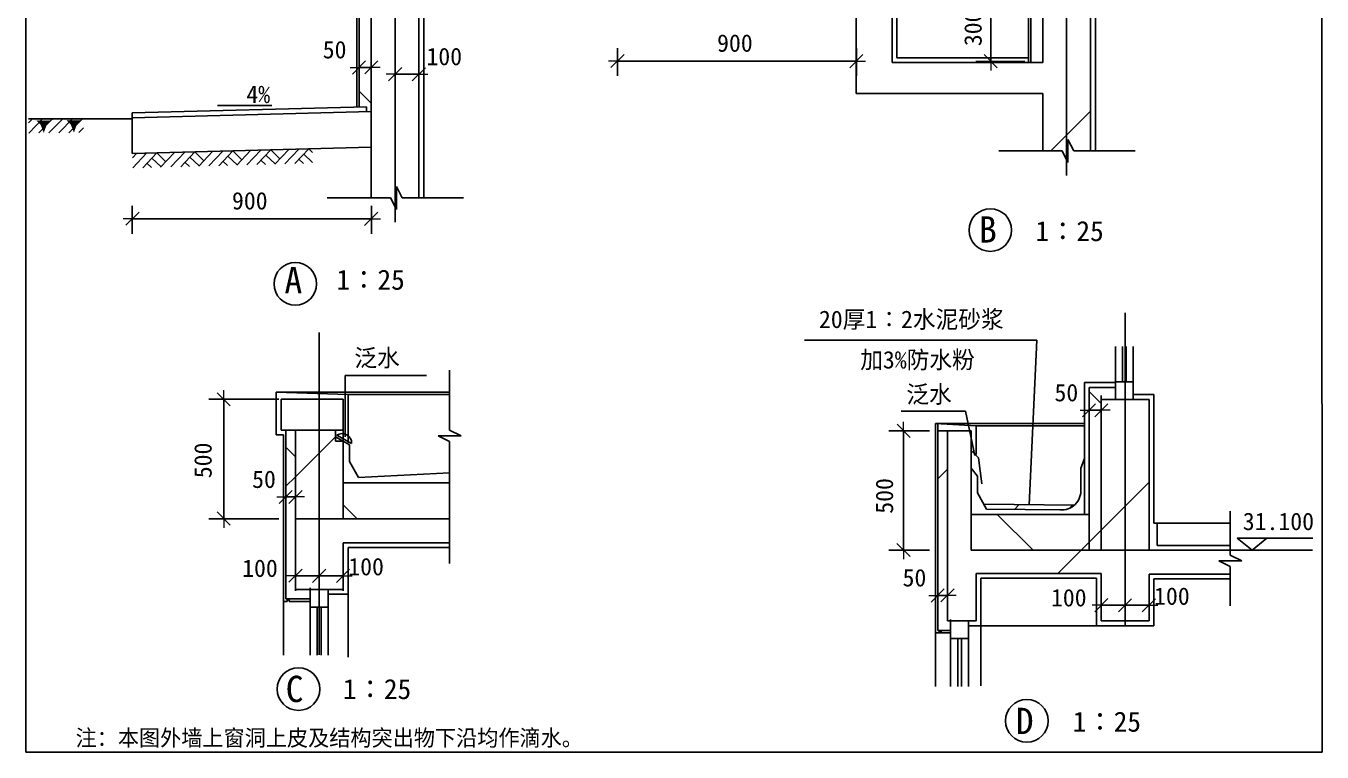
# Model space of a CAD drawing. Header units: metres. Extents: x 628 to 6048, y 603 to 9350.
# Drawn here: x 628 to 6048, y 603 to 3641 of the extents above; entities that cross this region are included whole.
import ezdxf

# ---------------------------------------------------------------- set-up
doc = ezdxf.new("R2010")
doc.units = ezdxf.units.M
for name, color, linetype in [('DIM1', 3, 'Continuous'), ('DOTE', 1, 'Continuous'), ('LINE', 4, 'Continuous'), ('PUB_DIM', 3, 'Continuous'), ('PUB_HATCH', 7, 'Continuous'), ('PUB_TEXT', 7, 'Continuous'), ('ROOM', 7, 'Continuous'), ('WALL', 5, 'Continuous')]:
    doc.layers.add(name, color=color, linetype=linetype)
pattern_1 = [(45, (0, 0), (-898.03, 898.03), [])]

# ---------------------------------------------------------------- blocks, each defined once
blk = doc.blocks.new('_DIMX')
at = {"lineweight": 15}
blk.add_line((-150, 0), (150, 0), dxfattribs=at)
blk.add_lwpolyline([(-113.25, -111.06), (107.01, 108.71)])

msp = doc.modelspace()

# ---------------------------------------------------------------- hatches: boundary and pattern name
h = msp.add_hatch()
h.set_pattern_fill('ANSI37', scale=200)
h.paths.add_polyline_path([(1428.34, 3896.38), (1428.34, 3969.76), (1428.34, 4176.68), (1441.24, 4176.68), (1441.24, 4216.68), (1388.34, 4216.68), (1388.34, 3857.62), (2021.58, 3837.63), (2021.58, 3301.65), (2052.37, 3302.46), (2052.9, 3282.43), (2071.58, 3282.92), (2071.58, 3876.07)])
h = msp.add_hatch()
h.set_pattern_fill('AN31C', scale=400)
h.set_pattern_definition(pattern_1)
h.paths.add_polyline_path([(2171.58, 3969.76), (2071.58, 3969.76), (1528.34, 3969.76), (1528.34, 4176.68), (1428.34, 4176.68), (1428.34, 3969.76), (1428.34, 3896.38), (2071.58, 3876.07), (2071.58, 3659.57), (2071.58, 2921.33), (2153.18, 2921.33), (2171.58, 2884.53)])
h.paths.add_polyline_path([(2659.38, 3918.37), (2563.38, 3918.37), (2611.38, 3942.37), (2611.38, 3969.76), (2271.58, 3969.76), (2171.58, 3969.76), (2171.58, 2884.53), (2177.18, 2873.33), (2177.18, 2969.33), (2201.18, 2921.33), (2271.58, 2921.33), (2271.58, 3869.76), (2611.38, 3869.76), (2611.38, 3894.37)])
h = msp.add_hatch()
h.set_pattern_fill('AN31C', scale=400)
h.set_pattern_definition(pattern_1)
h.paths.add_polyline_path([(4879.69, 3487.54), (4249.89, 3487.54), (4249.89, 4142.61), (4099.89, 4142.61), (4099.89, 3357.54), (4879.69, 3357.54), (4879.69, 3117.48), (4961.29, 3117.48), (4985.29, 3069.48), (4985.29, 3165.48), (5009.29, 3117.48), (5079.69, 3117.48), (5079.69, 3787.54), (4879.69, 3787.54)])
h = msp.add_hatch()
h.set_pattern_fill('ANSI37', scale=200)
h.paths.add_polyline_path([(4829.69, 3487.54), (4879.69, 3487.54), (4879.69, 3787.54), (4936.73, 3787.54), (4936.73, 3835.02), (4829.69, 3835.02)])
h = msp.add_hatch()
h.set_pattern_fill('ANSI37', scale=200)
h.paths.add_polyline_path([(5124.08, 2078.62), (5183.26, 2078.62), (5183.26, 2128.62), (5074.08, 2128.62), (5074.08, 1447.58), (5124.08, 1447.58)])
h = msp.add_hatch()
h.set_pattern_fill('AN31C', scale=400)
h.set_pattern_definition(pattern_1)
h.paths.add_polyline_path([(1694.9, 2079.24), (1694.9, 1949.61), (1754.9, 1949.61), (1954.9, 1949.61), (1954.9, 2079.24)])
h = msp.add_hatch()
h.set_pattern_fill('AN32C', scale=400)
h.set_pattern_definition(pattern_1)
h.paths.add_polyline_path([(5224.08, 2078.62), (5183.26, 2078.62), (5124.08, 2078.62), (5124.08, 1447.58), (5224.08, 1447.58)])
h.paths.add_polyline_path([(5324.08, 2078.62), (5224.08, 2078.62), (5224.08, 1447.58), (5324.08, 1447.58)])
h = msp.add_hatch()
h.set_pattern_fill('ANSI37', scale=200)
h.paths.add_polyline_path([(1754.9, 1779.24), (1754.9, 1949.61), (1714.9, 1949.61), (1714.9, 1243.66), (1816.82, 1243.66), (1816.82, 1283.66), (1754.9, 1283.66)])
h = msp.add_hatch()
h.set_pattern_fill('AN32C', scale=400)
h.set_pattern_definition(pattern_1)
h.paths.add_polyline_path([(1854.9, 1579.24), (1954.9, 1579.24), (1954.9, 1903.47), (1953.26, 1904.42), (1922.54, 1904.42), (1922.54, 1947.09, -0.15), (1854.9, 1922.97)])
h.paths.add_polyline_path([(1854.9, 1922.97, -0.18), (1771.17, 1949.61), (1754.9, 1949.61), (1754.9, 1579.24), (1854.9, 1579.24)])
h = msp.add_hatch()
h.set_pattern_fill('ANSI31', scale=200)
h.paths.add_polyline_path([(4480.84, 1947.58), (4440.84, 1947.58), (4440.84, 1112), (4494.53, 1112), (4494.53, 1152), (4480.84, 1152)])
h = msp.add_hatch()
h.set_pattern_fill('ANSI31', scale=200)
h.paths.add_polyline_path([(4440.84, 1112), (4494.53, 1112), (4494.53, 1152), (4480.84, 1152), (4480.84, 1947.58), (4440.84, 1947.58)])
h = msp.add_hatch()
h.set_pattern_fill('AN31C', scale=400)
h.set_pattern_definition(pattern_1)
h.paths.add_polyline_path([(4580.84, 1947.58), (4480.84, 1947.58), (4480.84, 1152), (4600.84, 1152), (4600.84, 1350.49), (5124.08, 1350.49), (5124.08, 1152), (5224.08, 1152), (5224.08, 1447.58), (5124.08, 1447.58), (4580.84, 1447.58)])
h.paths.add_polyline_path([(5615.88, 1403.3), (5711.88, 1403.3), (5663.88, 1427.3), (5663.88, 1447.58), (5324.08, 1447.58), (5224.08, 1447.58), (5224.08, 1152), (5324.08, 1152), (5324.08, 1347.58), (5663.88, 1347.58), (5663.88, 1379.3)])
h = msp.add_hatch()
h.set_pattern_fill('ANSI37', scale=200)
h.paths.add_polyline_path([(1954.9, 1729.24), (1954.9, 1579.24), (2399.36, 1579.24), (2399.36, 1729.24)])
h = msp.add_hatch()
h.set_pattern_fill('AN33C', scale=50)
h.set_pattern_definition([(45, (0, 0), (-112.253, 112.253), [])])
h.paths.add_polyline_path([(4633.25, 1639.64), (4644.32, 1619.53), (4967.3, 1616.49, 0.16), (5011.94, 1636.08)])
h = msp.add_hatch()
h.set_pattern_fill('AN31C', scale=400)
h.set_pattern_definition(pattern_1)
h.paths.add_polyline_path([(1854.9, 1283.66), (1874.9, 1283.66), (1954.9, 1283.66), (1954.9, 1479.24), (2399.36, 1479.24), (2399.36, 1579.24), (1954.9, 1579.24), (1854.9, 1579.24)])
h.paths.add_polyline_path([(1854.9, 1579.24), (1754.9, 1579.24), (1754.9, 1283.66), (1854.9, 1283.66)])
h = msp.add_hatch()
h.set_pattern_fill('ANSI37', scale=200)
h.paths.add_polyline_path([(5074.08, 1597.58), (4580.84, 1597.58), (4580.84, 1447.58), (5074.08, 1447.58)])

# ---------------------------------------------------------------- linework, layer by layer
for p, q in [((4099.89, 4142.61), (4099.89, 3357.54)), ((4249.89, 4142.61), (4249.89, 3487.54)), ((4269.89, 4162.61), (4269.89, 3507.54)), ((2071.58, 3876.07), (2071.58, 2921.33)), ((2271.58, 2921.33), (2271.58, 3869.76)), ((2011.58, 3827.94), (2011.58, 3301.38)), ((2021.58, 3837.63), (2021.58, 3301.65)), ((4819.69, 3845.02), (4819.69, 3487.54)), ((4829.69, 3835.02), (4829.69, 3487.54)), ((4662.32, 3492.4), (4662.32, 3787.29)), ((4879.69, 3787.54), (4879.69, 3487.54)), ((5079.69, 3117.48), (5079.69, 3787.54)), ((2021.58, 3626.49), (2021.58, 3404.54)), ((2071.58, 3611.39), (2071.58, 3404.54)), ((2171.58, 3627.86), (2171.58, 3376.01)), ((2271.58, 3627.86), (2271.58, 3376.01)), ((3101.08, 3547.66), (3101.08, 3431.16)), ((4101.08, 3547.66), (4101.08, 3431.16)), ((3101.33, 3493.66), (4100.83, 3493.66)), ((4249.89, 3487.54), (4879.69, 3487.54)), ((4269.89, 3507.54), (4819.69, 3507.54)), ((4804.69, 3492.15), (4599.82, 3492.15)), ((2021.33, 3467.04), (2021.08, 3467.04)), ((2021.58, 3467.04), (2071.58, 3467.04)), ((2071.83, 3467.04), (2072.08, 3467.04)), ((2271.33, 3438.51), (2171.83, 3438.51)), ((4099.89, 3357.54), (4879.69, 3357.54)), ((4879.69, 3357.54), (4879.69, 3117.48)), ((2052.37, 3302.46), (2052.9, 3282.43)), ((1072.77, 2887.98), (1072.77, 2771.47)), ((2072.77, 2887.98), (2072.77, 2771.47)), ((1073.02, 2833.97), (2072.52, 2833.97)), ((1963.68, 1922.03), (1963.53, 2178.13)), ((1963.53, 2178.13), (2303.68, 2178.13)), ((5183.26, 2148.62), (5054.08, 2148.62)), ((5054.08, 1597.58), (5054.08, 2148.62)), ((5183.26, 2128.62), (5074.08, 2128.62)), ((5074.08, 1447.58), (5074.08, 2128.62)), ((5258.26, 2152.42), (5183.26, 2152.42)), ((5183.26, 2152.42), (5183.26, 2078.62)), ((5258.26, 2078.62), (5258.26, 2152.42)), ((1685.88, 2079.24), (1392.54, 2079.24)), ((1455.04, 1579.49), (1455.04, 2078.99)), ((1674.9, 2109.38), (1674.9, 1929.61)), ((1674.9, 2109.38), (2399.36, 2109.38)), ((1974.9, 2099.24), (1674.9, 2109.38)), ((1954.9, 2079.24), (1694.9, 2079.24)), ((1694.9, 2079.24), (1694.9, 1949.61)), ((1954.9, 2079.24), (1714.9, 2079.24)), ((1954.9, 1949.61), (1954.9, 2079.24)), ((1954.9, 1949.61), (1954.9, 2079.24)), ((1974.9, 1896.29), (1974.9, 2099.24)), ((1974.9, 2099.24), (2399.36, 2099.24)), ((5074.08, 2004.43), (5074.08, 2095.26)), ((5124.08, 2004.43), (5124.08, 2095.26)), ((5124.08, 1447.58), (5124.08, 2078.62)), ((5324.08, 2078.62), (5124.08, 2078.62)), ((5344.08, 2098.62), (5258.26, 2098.62)), ((5324.08, 1447.58), (5324.08, 2078.62)), ((5344.08, 1560.76), (5344.08, 2098.62)), ((5073.83, 2032.76), (5073.58, 2032.76)), ((5124.08, 2032.76), (5074.08, 2032.76)), ((5124.33, 2032.76), (5124.58, 2032.76)), ((4430.84, 1102), (4430.84, 1977.72)), ((4430.84, 1977.72), (5054.08, 1977.72)), ((4600.84, 1967.58), (4430.84, 1977.72)), ((4440.84, 1112), (4440.84, 1977.13)), ((4600.84, 1847.52), (4600.84, 1967.58)), ((4600.84, 1967.58), (5054.08, 1967.58)), ((1674.9, 1929.61), (1704.9, 1929.61)), ((1694.9, 1949.61), (1754.9, 1949.61)), ((1704.9, 1233.66), (1704.9, 1929.61)), ((1714.9, 1243.66), (1714.9, 1949.61)), ((1954.9, 1949.61), (1754.9, 1949.61)), ((1754.9, 1283.66), (1754.9, 1949.61)), ((1922.54, 1904.42), (1922.54, 1949.22)), ((1922.54, 1922.16), (1981, 1888.4)), ((1954.9, 1904.42), (1922.54, 1904.42)), ((1954.9, 1949.61), (1954.9, 1904.42)), ((1954.9, 1579.24), (1954.9, 1904.42)), ((1954.9, 1579.24), (1954.9, 1904.42)), ((4406.91, 1947.58), (4235.49, 1947.58)), ((4297.99, 1447.83), (4297.99, 1947.33)), ((4480.84, 1947.58), (4440.84, 1947.58)), ((4480.84, 1152), (4480.84, 1947.58)), ((4480.84, 1947.58), (4580.84, 1947.58)), ((4580.84, 1447.58), (4580.84, 1947.58)), ((4580.84, 1447.58), (4580.84, 1947.58)), ((1981, 1888.4), (1981, 1819.06)), ((4580.84, 1865.08), (4611.79, 1834.73)), ((1981, 1819.06), (2018.38, 1751.19)), ((4580.84, 1790.5), (4606.94, 1756.75)), ((4611.79, 1834.73), (4624.51, 1724.67)), ((5054.08, 1831.41), (5039, 1791.23)), ((5039, 1791.23), (5039, 1690.89)), ((1754.9, 1283.66), (1754.9, 1779.24)), ((1754.9, 1283.66), (1754.9, 1779.24)), ((2018.38, 1751.19), (2399.36, 1771.88)), ((4606.94, 1756.75), (4606.94, 1687.4)), ((1714.9, 1654.24), (1714.9, 1732.82)), ((1754.9, 1654.24), (1754.9, 1732.82)), ((2399.36, 1729.24), (1954.9, 1729.24)), ((4606.94, 1687.4), (4644.32, 1619.53)), ((1714.65, 1670.32), (1714.4, 1670.32)), ((1754.9, 1670.32), (1714.9, 1670.32)), ((1755.15, 1670.32), (1755.4, 1670.32)), ((4480.84, 1152), (4480.84, 1647.58)), ((4480.84, 1152), (4480.84, 1647.58)), ((4633.25, 1639.64), (5011.94, 1636.08)), ((1685.88, 1579.24), (1392.54, 1579.24)), ((1954.9, 1579.24), (1754.9, 1579.24)), ((2399.36, 1579.24), (1954.9, 1579.24)), ((2399.36, 1579.24), (1954.9, 1579.24)), ((5074.08, 1597.58), (4580.84, 1597.58)), ((4644.32, 1619.53), (4967.3, 1616.49)), ((5663.88, 1560.76), (5344.08, 1560.76)), ((5357.85, 1560.76), (5357.85, 1467.98)), ((1754.9, 1482.15), (1754.9, 1283.66)), ((1754.9, 1283.66), (1754.9, 1482.15)), ((2399.36, 1479.24), (1954.9, 1479.24)), ((1954.9, 1479.24), (1954.9, 1283.66)), ((5663.88, 1467.98), (5357.85, 1467.98)), ((1974.9, 1263.66), (1974.9, 1459.24)), ((2399.36, 1459.24), (1974.9, 1459.24)), ((4406.91, 1447.58), (4235.49, 1447.58)), ((5124.08, 1447.58), (4580.84, 1447.58)), ((5124.08, 1447.58), (4580.84, 1447.58)), ((5324.08, 1447.58), (5124.08, 1447.58)), ((5663.88, 1447.58), (5324.08, 1447.58)), ((5663.88, 1447.58), (5324.08, 1447.58)), ((5663.88, 1447.58), (6007.08, 1447.58)), ((1754.9, 1398.81), (1754.9, 1278.32)), ((1854.9, 1398.81), (1854.9, 1278.32)), ((1755.15, 1340.82), (1854.65, 1340.82)), ((1855.15, 1340.82), (1954.65, 1340.82)), ((4440.84, 1236.85), (4440.84, 1321)), ((4480.84, 1227), (4480.84, 1321)), ((5124.08, 1350.49), (4600.84, 1350.49)), ((5124.08, 1350.49), (4600.84, 1350.49)), ((4600.84, 1152), (4600.84, 1350.49)), ((5104.08, 1330.49), (4620.84, 1330.49)), ((4620.84, 1132), (4620.84, 1330.49)), ((5104.08, 1330.49), (5104.08, 1132)), ((5124.08, 1350.49), (5124.08, 1152)), ((5124.08, 1152), (5124.08, 1350.49)), ((5663.88, 1347.58), (5324.08, 1347.58)), ((5324.08, 1347.58), (5324.08, 1152)), ((5663.88, 1327.58), (5344.08, 1327.58)), ((1954.9, 1283.66), (1754.9, 1283.66)), ((1754.9, 1283.66), (1754.9, 1283.66)), ((1754.9, 1283.66), (1874.9, 1283.66)), ((1816.82, 1283.66), (1816.82, 1289.85)), ((1816.82, 1209.86), (1816.82, 1283.66)), ((1891.82, 1283.66), (1891.82, 1209.86)), ((1974.9, 1263.66), (1891.82, 1263.66)), ((1894.9, 1263.66), (1891.82, 1263.66)), ((1894.9, 1263.66), (1891.82, 1263.66)), ((1954.9, 1298.12), (1954.9, 1278.32)), ((1974.9, 1263.66), (1974.9, 999.93)), ((4440.59, 1258.5), (4440.34, 1258.5)), ((4480.84, 1258.5), (4440.84, 1258.5)), ((4481.09, 1258.5), (4481.34, 1258.5)), ((5124.08, 1275.49), (5124.08, 1155)), ((5224.08, 1275.49), (5224.08, 1155)), ((1720.73, 1233.66), (1704.9, 1233.66)), ((1720.73, 1233.66), (1704.9, 1233.66)), ((1704.9, 1009.07), (1704.9, 1233.66)), ((1816.82, 1243.66), (1714.9, 1243.66)), ((1720.73, 1239.81), (1726.45, 1239.81)), ((1720.73, 1233.66), (1720.73, 1239.81)), ((1726.45, 1239.81), (1728.36, 1239.81)), ((1728.36, 1239.81), (1728.36, 1233.66)), ((1816.82, 1233.66), (1728.36, 1233.66)), ((1816.82, 1233.66), (1728.36, 1233.66)), ((1891.82, 1209.86), (1816.82, 1209.86)), ((5124.33, 1217.5), (5223.83, 1217.5)), ((5224.33, 1217.5), (5323.83, 1217.5)), ((4480.84, 1152), (4480.84, 1152)), ((4480.84, 1152), (4600.84, 1152)), ((4494.53, 1152), (4494.53, 1158.19)), ((4494.53, 1078.2), (4494.53, 1152)), ((4569.53, 1152), (4569.53, 1078.2)), ((5324.08, 1152), (5124.08, 1152)), ((5324.08, 1174.79), (5324.08, 1155)), ((4430.84, 877.41), (4430.84, 1102)), ((4446.68, 1102), (4430.84, 1102)), ((4494.53, 1102), (4430.84, 1102)), ((4494.53, 1112), (4440.84, 1112)), ((4446.68, 1102), (4446.68, 1108.15)), ((4446.68, 1108.15), (4452.39, 1108.15)), ((4452.39, 1108.15), (4454.3, 1108.15)), ((4454.3, 1108.15), (4454.3, 1102)), ((4494.53, 1102), (4454.3, 1102)), ((4620.84, 1132), (4569.53, 1132)), ((4620.84, 1132), (4620.84, 880.75)), ((4620.84, 1132), (5104.08, 1132)), ((5224.08, 1132), (5104.08, 1132)), ((5344.08, 1132), (5224.08, 1132)), ((4569.53, 1078.2), (4494.53, 1078.2))]:
    msp.add_line(p, q)
msp.add_lwpolyline([(6047.65, 603.34), (628.2, 603.34), (628.2, 9347.84), (6044.36, 9349.54)], close=True)
for points in [[(1954.9, 2079.24), (1954.9, 2079.24)], [(4580.84, 1947.58), (4580.84, 1947.58)]]:
    msp.add_lwpolyline(points)
msp.add_arc((4958.89, 1696.35), 80.3, 264.71, 3.9)
at = {"layer": 'DIM1'}
msp.add_line((1928.21, 1928.75), (1989.89, 1894.32), dxfattribs=at)
msp.add_arc((1950.38, 1895.99), 39.55, 357.57, 124.09, dxfattribs=at)
at = {"layer": 'DOTE'}
for p, q in [((4979.69, 9043.59), (4979.69, 3015.46)), ((2171.58, 7395.19), (2171.58, 2819.31)), ((5224.08, 2440.21), (5224.08, 1130.37)), ((1854.9, 1010.74), (1854.9, 2358.44))]:
    msp.add_line(p, q, dxfattribs=at)
at = {"layer": 'LINE'}
for p, q in [((5099.69, 4422.61), (5099.69, 3117.48)), ((2291.58, 3849.76), (2291.58, 2921.33)), ((5183.26, 2078.62), (5183.26, 2300.41)), ((5212.92, 2152.42), (5212.92, 2300.41)), ((5228.4, 2152.42), (5228.4, 2300.41)), ((5258.26, 2078.62), (5258.26, 2300.41)), ((5183.26, 2152.42), (5258.26, 2152.42)), ((5183.26, 2078.62), (5258.26, 2078.62)), ((5344.08, 1132), (5344.08, 1327.58)), ((1754.9, 1283.66), (1954.9, 1283.66)), ((1816.82, 1283.66), (1816.82, 1009.07)), ((1891.82, 1283.66), (1891.82, 1009.07)), ((1816.82, 1209.86), (1891.82, 1209.86)), ((1846.49, 1209.86), (1846.49, 1009.07)), ((1861.97, 1209.86), (1861.97, 1009.07)), ((4494.53, 1152), (4494.53, 877.41)), ((4569.53, 1152), (4569.53, 877.41)), ((5124.08, 1152), (5324.08, 1152)), ((4494.53, 1078.2), (4569.53, 1078.2)), ((4524.2, 1078.2), (4524.2, 877.41)), ((4539.68, 1078.2), (4539.68, 877.41))]:
    msp.add_line(p, q, dxfattribs=at)
for centre in [(4660.49, 2786.76), (1754.62, 2561.75), (1767.95, 867.01), (4813.28, 734.12)]:
    msp.add_circle(centre, 89.09, dxfattribs=at)
at = {"layer": 'PUB_DIM'}
for p, q in [((4985.29, 3165.48), (5009.29, 3117.48)), ((4985.29, 3069.48), (4985.29, 3165.48)), ((4696.36, 3117.48), (4961.29, 3117.48)), ((4985.29, 3069.48), (4961.29, 3117.48)), ((5009.29, 3117.48), (5266.17, 3117.48)), ((2177.18, 2969.33), (2201.18, 2921.33)), ((2177.18, 2873.33), (2177.18, 2969.33)), ((1888.25, 2921.33), (2153.18, 2921.33)), ((2177.18, 2873.33), (2153.18, 2921.33)), ((2201.18, 2921.33), (2458.06, 2921.33)), ((2399.36, 1949.75), (2399.36, 2201.26)), ((2351.36, 1925.75), (2447.36, 1925.75)), ((2399.36, 1901.75), (2351.36, 1925.75)), ((2447.36, 1925.75), (2399.36, 1949.75)), ((2399.36, 1392.2), (2399.36, 1901.75)), ((5663.88, 1427.3), (5663.88, 1610.96)), ((5754.79, 1447.21), (5692.96, 1497.62)), ((5692.96, 1497.62), (6009.33, 1497.6)), ((5816.62, 1497.6), (5754.79, 1447.21)), ((5711.88, 1403.3), (5663.88, 1427.3)), ((5663.88, 1379.3), (5615.88, 1403.3)), ((5615.88, 1403.3), (5711.88, 1403.3)), ((5663.88, 1215.01), (5663.88, 1379.3))]:
    msp.add_line(p, q, dxfattribs=at)
msp.add_lwpolyline([(1429.18, 3307.28), (1656.28, 3307.28)], dxfattribs=at)
at = {"layer": 'PUB_HATCH'}
for p, q in [((1073.02, 3252.56), (639.24, 3252.56)), ((639.4, 3234.56), (657.24, 3252.72)), ((639.77, 3192.56), (699.23, 3253.1)), ((681.77, 3192.94), (741.23, 3253.47)), ((723.77, 3193.31), (783.23, 3253.84)), ((765.76, 3193.69), (825.23, 3254.22)), ((807.76, 3194.06), (867.23, 3254.59)), ((849.76, 3194.43), (869.59, 3214.62)), ((1073.49, 3088.58), (1091.01, 3107.05)), ((1074.6, 3046.6), (1133, 3108.15)), ((1116.58, 3047.7), (1174.98, 3109.26)), ((1174.98, 3109.26), (1213.46, 3072.76)), ((1191.56, 3049.68), (1249.96, 3111.23)), ((1233.54, 3050.78), (1291.94, 3112.34)), ((1275.53, 3051.89), (1333.93, 3113.45)), ((1313.49, 3091.9), (1351.96, 3055.4)), ((1333.93, 3113.45), (1372.4, 3076.95)), ((1350.5, 3053.86), (1408.9, 3115.42)), ((1392.49, 3054.97), (1450.89, 3116.53)), ((1434.47, 3056.07), (1492.87, 3117.63)), ((1472.43, 3096.09), (1510.91, 3059.59)), ((1492.87, 3117.63), (1531.35, 3081.13)), ((1509.45, 3058.05), (1567.85, 3119.61)), ((1551.43, 3059.15), (1609.83, 3120.71)), ((1593.42, 3060.26), (1651.82, 3121.82)), ((1631.38, 3100.27), (1669.85, 3063.77)), ((1651.82, 3121.82), (1690.29, 3085.32)), ((1668.39, 3062.23), (1726.79, 3123.79)), ((1710.38, 3063.34), (1768.78, 3124.9)), ((1752.36, 3064.45), (1810.76, 3126)), ((1790.32, 3104.46), (1826.92, 3069.74)), ((1810.76, 3126), (1825.82, 3111.72)), ((1134.1, 3066.17), (1152.57, 3048.65)), ((1154.54, 3087.71), (1193.02, 3051.22)), ((1293.05, 3070.36), (1311.52, 3052.84)), ((1451.99, 3074.54), (1470.46, 3057.02)), ((1610.94, 3078.73), (1629.41, 3061.21)), ((1769.88, 3082.91), (1788.35, 3065.39))]:
    msp.add_line(p, q, dxfattribs=at)
for points in [[(639.24, 3252.56), (765.23, 3253.68), (672.91, 3243.86), (731.71, 3244.39)], [(765.23, 3253.68), (869.24, 3254.61), (798.91, 3244.98), (869.29, 3248.72)], [(672.91, 3243.86), (731.71, 3244.39), (689.87, 3226.61), (715.07, 3226.84)], [(689.87, 3226.61), (715.07, 3226.84), (702.77, 3193.13)], [(869.29, 3248.72), (869.29, 3248.72), (798.91, 3244.98), (857.71, 3245.51)], [(798.91, 3244.98), (857.71, 3245.51), (815.86, 3227.73), (841.06, 3227.96)], [(815.86, 3227.73), (841.06, 3227.96), (828.76, 3194.25)]]:
    msp.add_solid(points, dxfattribs=at)
at = {"layer": 'ROOM'}
for p, q in [((3883.81, 2325.58), (4854.88, 2326.21)), ((4854.88, 2326.21), (4822.6, 1637.86)), ((4287.96, 2029.31), (4556.38, 2029.31)), ((4595.14, 1844.04), (4556.38, 2029.31))]:
    msp.add_line(p, q, dxfattribs=at)
at = {"layer": 'WALL'}
for p, q in [((2052.37, 3302.46), (1073.02, 3276.57)), ((2071.58, 3282.92), (1073.02, 3256.62)), ((1073.02, 3276.57), (1073.02, 3106.57)), ((2071.58, 3132.87), (1073.02, 3106.57)), ((1954.9, 1283.66), (1954.9, 1479.24)), ((1954.9, 1479.24), (2399.36, 1479.24)), ((5324.08, 1347.58), (5663.88, 1347.58)), ((5324.08, 1152), (5324.08, 1347.58))]:
    msp.add_line(p, q, dxfattribs=at)

# ---------------------------------------------------------------- block references
at = {"xscale": 0.25, "yscale": 0.25, "zscale": 0.25}
for p, rotation in [((4662.32, 3492.15), 270), ((2071.58, 3467.04), 180), ((3101.08, 3493.66), 180), ((2171.58, 3438.51), 180), ((1072.77, 2833.97), 180), ((1455.04, 2079.24), 90), ((5124.08, 2032.76), 180), ((4297.99, 1947.58), 90), ((1754.9, 1670.32), 180), ((1455.04, 1579.24), 270), ((4297.99, 1447.58), 270), ((1754.9, 1340.82), 180), ((4480.84, 1258.5), 180), ((5124.08, 1217.5), 180)]:
    msp.add_blockref('_DIMX', p, dxfattribs=dict(at, rotation=rotation))
for p in [(2021.58, 3467.04), (4101.08, 3493.66), (2271.58, 3438.51), (2072.77, 2833.97), (5074.08, 2032.76), (1714.9, 1670.32), (1854.9, 1340.82), (1954.9, 1340.82), (4440.84, 1258.5), (5224.08, 1217.5), (5324.08, 1217.5)]:
    msp.add_blockref('_DIMX', p, dxfattribs=at)

# ---------------------------------------------------------------- texts
for s, p in [('300', (4624.38, 3555.96)), ('500', (1404.77, 1748.79)), ('500', (4253.97, 1600.28))]:
    msp.add_text(s, height=73, rotation=90).set_placement(p)
for s, p in [('50', (1869.15, 3504.75)), ('900', (3518.06, 3532.46)), ('100', (2302.88, 3476.22)), ('900', (1489.75, 2872.77)), ('50', (4928.75, 2070.48)), ('50', (1573.88, 1708.04)), ('100', (1976.03, 1342.6)), ('100', (1532.25, 1335.95)), ('50', (4293.57, 1296.22)), ('100', (4914.06, 1212.63)), ('100', (5345.21, 1219.27))]:
    msp.add_text(s, height=73).set_placement(p)
at = {"layer": 'PUB_TEXT'}
for s, height, p in [('4%', 73, (1550.06, 3318.26)), ('B', 110, (4612.87, 2734.43)), ('1∶25', 84, (4849.04, 2740.5)), ('A', 110, (1708.94, 2521.94)), ('1∶25', 84, (1926.59, 2537.27)), ('31.100', 73, (5716.05, 1531.73)), ('C', 110, (1714.19, 812.55)), ('1∶25', 84, (1953.39, 825.01)), ('D', 110, (4766.55, 678.59)), ('1∶25', 84, (5004.86, 688.58))]:
    msp.add_text(s, height=height, dxfattribs=at).set_placement(p)
at = {"layer": 'ROOM'}
for s, height, p in [('20厚1∶2水泥砂浆', 73, (3943.9, 2377.03)), ('泛水', 73, (2001.37, 2215.77)), ('加3%防水粉', 73, (4116.47, 2207.79)), ('泛水', 73, (4309.36, 2063.5)), ('注：本图外墙上窗洞上皮及结构突出物下沿均作滴水。', 68, (835.69, 628.89))]:
    msp.add_text(s, height=height, dxfattribs=at).set_placement(p)

doc.saveas('drawing.dxf')
